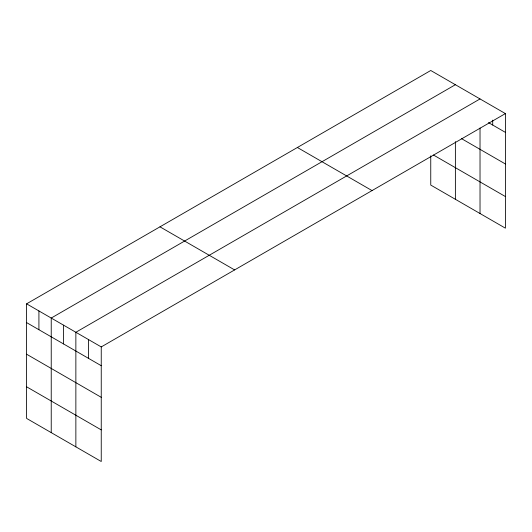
<?xml version="1.0" encoding="UTF-8"?>
<svg xmlns="http://www.w3.org/2000/svg" width="532" height="532" viewBox="0 0 532 532"><rect width="100%" height="100%" fill="white"/><g stroke="black" fill="none" stroke-linecap="round" stroke-linejoin="round"><path stroke-width="0.8" d="M26.6 303.832L101.246 346.924L101.246 461.503L26.6 418.411L26.6 303.832L430.754 70.497L505.4 113.589L505.4 228.168L430.754 185.076L430.754 155.829M455.385 84.714L51.232 318.05L51.232 432.629M480.024 98.939L75.863 332.274L75.863 446.853M101.246 346.924L505.4 113.589M488.482 122.599L505.4 132.368M461.543 138.659L505.4 163.982M433.494 155.038L505.4 196.554M297.381 147.497L372.028 190.589M159.972 226.832L234.619 269.923M26.6 322.605L101.246 365.703M26.6 354.219L101.246 397.318M26.6 386.797L101.246 429.889M492.712 120.139L492.712 125.04M480.024 127.986L480.024 213.518M455.385 141.618L455.385 199.294M88.558 339.602L88.558 358.375M63.547 325.165L63.547 343.938M38.916 310.941L38.916 329.714"/></g></svg>
